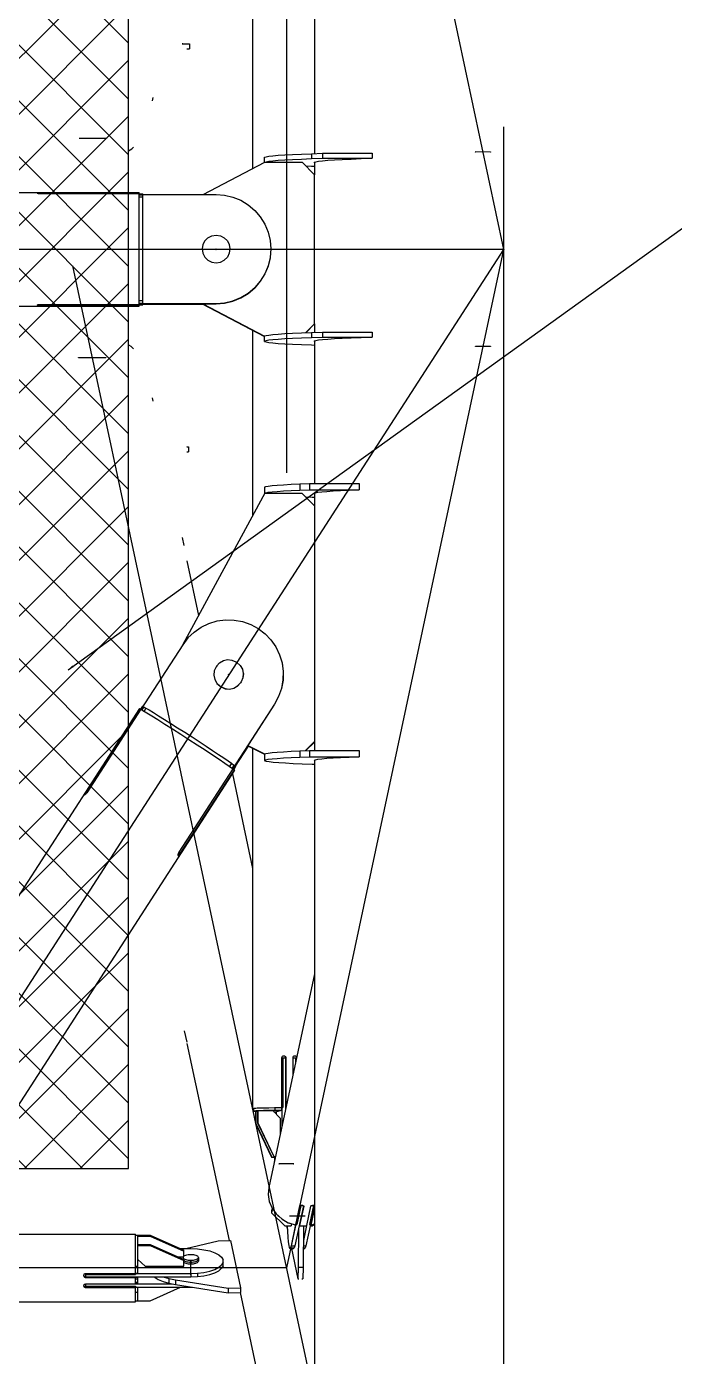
# Model space of a CAD drawing. Header units: millimetres. Extents: x 150209.93 to 150215.05, y 136675.65 to 136679.93.
# Drawn here: x 150213.576 to 150213.6282, y 136677.8697 to 136677.9768 of the extents above; entities that cross this region are included whole.
import ezdxf

# ---------------------------------------------------------------- set-up
doc = ezdxf.new("R2010")
doc.units = ezdxf.units.MM
doc.header["$LTSCALE"] = 0.25
doc.linetypes.add('CENTER', pattern=[50.8, 31.75, -6.35, 6.35, -6.35])
doc.linetypes.add('XKITLINE00', pattern=[0])
doc.styles.add('ROMANS', font='romans.shx')
doc.dimstyles.new('MD300', dxfattribs={"dimtxt": 2.5, "dimasz": 2.5, "dimexe": 1, "dimexo": 1, "dimgap": 0.5, "dimtad": 1, "dimdec": 1, "dimlfac": 50, "dimrnd": 0.5, "dimdsep": 46, "dimtxsty": 'ROMANS', "dimcen": 1, "dimclrd": 146, "dimclre": 146, "dimclrt": 30, "dimadec": 1, "dimazin": 2, "dimtfac": 1, "dimtdec": 1, "dimtmove": 0, "dimatfit": 1, "dimfxl": 1, "dimtolj": 1, "dimtzin": 0, "dimlwd": -1, "dimlwe": -1, "dimarcsym": 0})

# ---------------------------------------------------------------- blocks, each defined once
blk = doc.blocks.new('çatıı')
h = blk.add_hatch()
h.set_pattern_fill('ANSI37', color=1, scale=5, style=0)
h.set_pattern_definition([(135, (104200.305, -4107.69), (11.22532, 11.22532), []), (45, (104200.305, -4107.69), (11.22532, -11.22532), [])])
h.paths.add_polyline_path([(23278.98, 11270.27), (23228.98, 11270.27), (23228.98, 11870.27), (23278.98, 11870.27)])
at = {"color": 8, "linetype": 'CENTER'}
for p, q in [((23430, 12689.51), (23430, 11020.27)), ((22900, 12460.27), (23430, 11640.27)), ((23430, 12460.27), (23256.44, 11647.05)), ((23342.5, 12050.27), (23342.5, 11230.27)), ((23342.5, 12050.27), (23430, 11640.27)), ((23259.06, 11685.03), (23270.02, 11685)), ((23424.62, 11679.44), (23418.65, 11679.46)), ((23430, 11640.27), (22900, 10820.27)), ((23430, 11640.27), (22900, 11640.27)), ((23314.2, 11640.41), (23314.2, 11640.14)), ((23430, 11640.27), (23342.5, 11230.27)), ((23256.41, 11633.65), (23430, 10820.27)), ((23424.65, 11601.21), (23418.67, 11601.22)), ((23258.82, 11596.7), (23269.78, 11596.67)), ((23319.24, 11469.19), (23319.37, 11468.86)), ((23345.48, 11272.17), (23339.51, 11272.19)), ((23343.97, 11251.2), (23349.95, 11251.19)), ((23342.5, 11230.27), (22987.5, 11230.27)), ((23303.98, 11227.5), (23303.98, 11233.05))]:
    blk.add_line(p, q, dxfattribs=at)
at = {"color": 8, "linetype": 'XKITLINE00'}
for p, q in [((23328.9, 11746.69), (23328.9, 11672.77)), ((23353.8, 11734.98), (23353.8, 11678.81)), ((23300.48, 11723.16), (23300.76, 11723.16)), ((23300.48, 11723.01), (23303.5, 11723.02)), ((23300.76, 11723.16), (23300.76, 11723.01)), ((23300.76, 11723.16), (23303.5, 11723.02)), ((23303.5, 11723.02), (23303.5, 11721.02)), ((23302.48, 11721.02), (23303.5, 11721.02)), ((23288.77, 11701.41), (23288.48, 11700.08)), ((23278.98, 11679.86), (23280.24, 11680.69)), ((23280.24, 11680.69), (23280.98, 11681.41)), ((23308.96, 11662.4), (23333.8, 11675.32)), ((23333.76, 11677.36), (23334.31, 11677.55)), ((23333.76, 11675.3), (23333.76, 11677.36)), ((23333.76, 11675.36), (23334.31, 11675.55)), ((23333.8, 11675.32), (23348.8, 11675.32)), ((23334.31, 11677.55), (23335.4, 11677.74)), ((23334.31, 11675.55), (23335.4, 11675.74)), ((23335.4, 11677.74), (23337.03, 11677.93)), ((23335.4, 11675.74), (23337.03, 11675.93)), ((23337.03, 11677.93), (23339.18, 11678.11)), ((23337.03, 11675.93), (23339.18, 11676.12)), ((23339.18, 11678.11), (23341.83, 11678.29)), ((23339.18, 11676.12), (23341.83, 11676.29)), ((23341.83, 11678.29), (23344.98, 11678.46)), ((23341.83, 11676.29), (23344.98, 11676.46)), ((23344.98, 11678.46), (23348.59, 11678.62)), ((23344.98, 11676.46), (23348.59, 11676.63)), ((23348.59, 11678.62), (23352.65, 11678.78)), ((23348.59, 11676.63), (23352.65, 11676.78)), ((23348.8, 11675.32), (23353.8, 11670.32)), ((23352.65, 11678.78), (23357.11, 11678.92)), ((23352.65, 11678.78), (23352.65, 11676.78)), ((23352.65, 11676.78), (23357.11, 11676.92)), ((23353.76, 11675.36), (23354.31, 11675.55)), ((23353.76, 11675.36), (23353.76, 11675.16)), ((23353.76, 11675.16), (23353.8, 11675.15)), ((23353.8, 11675.37), (23353.8, 11670.32)), ((23354.31, 11675.55), (23355.4, 11675.74)), ((23355.4, 11675.74), (23357.03, 11675.93)), ((23357.03, 11675.93), (23359.18, 11676.12)), ((23357.11, 11678.92), (23377.11, 11678.92)), ((23357.11, 11678.92), (23357.11, 11676.92)), ((23357.11, 11676.92), (23377.11, 11676.92)), ((23359.18, 11676.12), (23361.83, 11676.29)), ((23361.83, 11676.29), (23364.98, 11676.46)), ((23364.98, 11676.46), (23368.59, 11676.63)), ((23368.59, 11676.63), (23372.65, 11676.78)), ((23372.65, 11676.78), (23377.11, 11676.92)), ((23377.11, 11678.92), (23377.11, 11676.92)), ((23350.29, 11673.83), (23352.65, 11673.74)), ((23352.65, 11673.74), (23353.8, 11673.7)), ((23353.8, 11610.29), (23353.8, 11670.32)), ((23046.8, 11663.11), (23283.2, 11663.11)), ((23242.11, 11662.92), (23242.19, 11662.94)), ((23242.11, 11662.92), (23242.11, 11662.91)), ((23242.19, 11662.94), (23242.36, 11662.96)), ((23242.19, 11662.89), (23242.36, 11662.83)), ((23242.36, 11662.96), (23242.6, 11662.97)), ((23242.36, 11662.83), (23242.6, 11662.78)), ((23242.6, 11662.97), (23242.89, 11662.97)), ((23242.6, 11662.78), (23242.89, 11662.75)), ((23242.89, 11662.97), (23243.2, 11662.98)), ((23242.89, 11662.97), (23242.89, 11662.75)), ((23242.89, 11662.75), (23243.2, 11662.74)), ((23243.2, 11662.98), (23243.2, 11662.74)), ((23243.2, 11662.98), (23283.2, 11662.98)), ((23243.2, 11662.74), (23283.2, 11662.74)), ((23283.2, 11661.97), (23283.2, 11663.11)), ((23283.2, 11662.62), (23284.7, 11662.62)), ((23283.2, 11662.56), (23284.7, 11662.56)), ((23283.2, 11662.4), (23314.2, 11662.4)), ((23283.2, 11662.27), (23284.7, 11662.27)), ((23283.2, 11617.44), (23283.2, 11661.97)), ((23283.2, 11661.36), (23284.7, 11661.36)), ((23284.7, 11662.4), (23284.7, 11662.62)), ((23284.7, 11621.32), (23284.7, 11662.27)), ((23314.2, 11662.4), (23317.64, 11662.13)), ((23317.64, 11662.13), (23320.99, 11661.32)), ((23320.99, 11661.32), (23324.18, 11660)), ((23324.18, 11660), (23327.13, 11658.2)), ((23327.13, 11658.2), (23329.75, 11655.96)), ((23329.75, 11655.96), (23331.99, 11653.34)), ((23331.99, 11653.34), (23333.8, 11650.39)), ((23333.8, 11650.39), (23335.12, 11647.21)), ((23308.87, 11642.16), (23308.6, 11640.43)), ((23309.66, 11643.72), (23308.87, 11642.16)), ((23309.66, 11643.72), (23310.9, 11644.96)), ((23310.9, 11644.96), (23312.46, 11645.76)), ((23312.46, 11645.76), (23314.2, 11646.03)), ((23314.2, 11646.03), (23315.93, 11645.76)), ((23315.93, 11645.76), (23317.49, 11644.96)), ((23317.49, 11644.96), (23318.73, 11643.72)), ((23318.73, 11643.72), (23319.52, 11642.16)), ((23319.52, 11642.16), (23319.8, 11640.43)), ((23335.12, 11647.21), (23335.92, 11643.85)), ((23335.92, 11643.85), (23336.2, 11640.41)), ((23308.6, 11640.43), (23308.87, 11638.71)), ((23308.87, 11638.71), (23309.66, 11637.14)), ((23308.87, 11638.68), (23309.66, 11637.12)), ((23309.66, 11637.14), (23310.9, 11635.91)), ((23309.66, 11637.12), (23310.9, 11635.88)), ((23317.49, 11635.91), (23318.73, 11637.14)), ((23317.49, 11635.88), (23318.73, 11637.12)), ((23319.52, 11638.71), (23318.73, 11637.14)), ((23319.52, 11638.68), (23318.73, 11637.12)), ((23319.8, 11640.43), (23319.52, 11638.71)), ((23335.92, 11636.97), (23335.12, 11633.62)), ((23335.92, 11636.91), (23335.12, 11633.56)), ((23336.2, 11640.41), (23335.92, 11636.97)), ((23310.9, 11635.91), (23312.46, 11635.11)), ((23310.9, 11635.88), (23312.46, 11635.09)), ((23312.46, 11635.11), (23314.2, 11634.84)), ((23312.46, 11635.09), (23314.2, 11634.81)), ((23314.2, 11634.84), (23315.93, 11635.11)), ((23314.2, 11634.81), (23315.93, 11635.09)), ((23314.2, 11634.84), (23314.2, 11634.81)), ((23315.93, 11635.11), (23317.49, 11635.91)), ((23315.93, 11635.09), (23317.49, 11635.88)), ((23335.12, 11633.62), (23333.8, 11630.43)), ((23335.12, 11633.56), (23333.8, 11630.37)), ((23331.99, 11627.49), (23329.75, 11624.86)), ((23331.99, 11627.42), (23329.75, 11624.8)), ((23333.8, 11630.43), (23331.99, 11627.49)), ((23333.8, 11630.37), (23331.99, 11627.42)), ((23284.7, 11618.55), (23284.7, 11621.32)), ((23320.99, 11619.5), (23324.18, 11620.82)), ((23320.99, 11619.44), (23324.18, 11620.76)), ((23324.18, 11620.82), (23327.13, 11622.62)), ((23324.18, 11620.76), (23327.13, 11622.56)), ((23327.13, 11622.62), (23329.75, 11624.86)), ((23327.13, 11622.56), (23329.75, 11624.8)), ((23046.8, 11617.44), (23283.2, 11617.44)), ((23242.11, 11617.87), (23242.19, 11617.9)), ((23242.11, 11617.87), (23242.11, 11617.83)), ((23242.11, 11617.83), (23242.19, 11617.79)), ((23242.19, 11617.9), (23242.36, 11617.98)), ((23242.19, 11617.79), (23242.36, 11617.76)), ((23242.36, 11617.98), (23242.6, 11618.04)), ((23242.36, 11617.76), (23242.6, 11617.74)), ((23242.6, 11618.04), (23242.89, 11618.08)), ((23242.6, 11617.74), (23242.89, 11617.72)), ((23242.89, 11618.08), (23243.2, 11618.09)), ((23242.89, 11618.08), (23242.89, 11617.72)), ((23242.89, 11617.72), (23243.2, 11617.72)), ((23243.2, 11618.09), (23243.2, 11617.72)), ((23243.2, 11618.09), (23283.2, 11618.09)), ((23243.2, 11617.72), (23283.2, 11617.72)), ((23283.2, 11619.67), (23284.7, 11619.67)), ((23283.2, 11618.55), (23284.7, 11618.55)), ((23283.2, 11618.42), (23314.2, 11618.42)), ((23283.2, 11618.36), (23314.2, 11618.36)), ((23283.2, 11618.14), (23284.7, 11618.14)), ((23283.2, 11618), (23284.7, 11618)), ((23284.7, 11617.94), (23284.7, 11618.36)), ((23284.7, 11618.21), (23308.84, 11618.21)), ((23284.7, 11618.15), (23308.96, 11618.15)), ((23308.55, 11618.36), (23333.76, 11605.25)), ((23308.81, 11618.35), (23333.76, 11605.37)), ((23314.2, 11618.42), (23317.64, 11618.69)), ((23314.2, 11618.36), (23317.64, 11618.63)), ((23314.2, 11618.42), (23314.2, 11618.36)), ((23317.64, 11618.69), (23320.99, 11619.5)), ((23317.64, 11618.63), (23320.99, 11619.44)), ((23317.64, 11618.69), (23317.64, 11618.63)), ((23350.16, 11606.72), (23353.8, 11610.35)), ((23350.29, 11606.72), (23353.8, 11610.23)), ((23353.8, 11610.29), (23353.8, 11606.85)), ((23328.9, 11607.78), (23328.9, 11533.06)), ((23333.76, 11605.39), (23334.31, 11605.58)), ((23333.76, 11603.19), (23333.76, 11605.39)), ((23334.31, 11605.58), (23335.4, 11605.77)), ((23335.4, 11605.77), (23337.03, 11605.96)), ((23337.03, 11605.96), (23339.18, 11606.15)), ((23339.18, 11606.15), (23341.83, 11606.33)), ((23341.83, 11606.33), (23344.98, 11606.5)), ((23344.98, 11606.5), (23348.59, 11606.66)), ((23344.98, 11604.5), (23348.59, 11604.66)), ((23348.59, 11606.66), (23352.65, 11606.81)), ((23348.59, 11604.66), (23352.65, 11604.81)), ((23352.65, 11606.81), (23357.11, 11606.95)), ((23352.65, 11606.81), (23352.65, 11604.81)), ((23352.65, 11604.81), (23357.11, 11604.95)), ((23357.11, 11606.95), (23377.11, 11606.95)), ((23357.11, 11606.95), (23357.11, 11604.95)), ((23357.11, 11604.95), (23377.11, 11604.95)), ((23364.98, 11604.5), (23368.59, 11604.66)), ((23368.59, 11604.66), (23372.65, 11604.81)), ((23372.65, 11604.81), (23377.11, 11604.95)), ((23377.11, 11606.95), (23377.11, 11604.95)), ((23278.98, 11601.87), (23279.91, 11601.25)), ((23279.91, 11601.25), (23280.98, 11600.22)), ((23333.76, 11603.39), (23334.31, 11603.58)), ((23333.76, 11603.19), (23334.31, 11603)), ((23334.31, 11603.58), (23335.4, 11603.78)), ((23334.31, 11603), (23335.4, 11602.81)), ((23335.4, 11603.78), (23337.03, 11603.96)), ((23335.4, 11602.81), (23337.03, 11602.62)), ((23337.03, 11603.96), (23339.18, 11604.15)), ((23337.03, 11602.62), (23339.18, 11602.43)), ((23339.18, 11604.15), (23341.83, 11604.33)), ((23339.18, 11602.43), (23341.83, 11602.26)), ((23341.83, 11604.33), (23344.98, 11604.5)), ((23341.83, 11602.26), (23344.98, 11602.09)), ((23344.98, 11602.09), (23348.59, 11601.92)), ((23348.59, 11601.92), (23352.65, 11601.77)), ((23352.65, 11601.77), (23353.8, 11601.74)), ((23353.76, 11603.39), (23354.31, 11603.58)), ((23353.76, 11603.39), (23353.76, 11603.19)), ((23353.76, 11603.19), (23353.8, 11603.18)), ((23353.8, 11603.4), (23353.8, 11546.01)), ((23354.31, 11603.58), (23355.4, 11603.78)), ((23355.4, 11603.78), (23357.03, 11603.96)), ((23357.03, 11603.96), (23359.18, 11604.15)), ((23359.18, 11604.15), (23361.83, 11604.33)), ((23361.83, 11604.33), (23364.98, 11604.5)), ((23288.48, 11580.48), (23288.77, 11579.15)), ((23302.48, 11560.85), (23303.04, 11560.82)), ((23302.48, 11560.82), (23303.04, 11560.82)), ((23302.48, 11558.82), (23303.04, 11558.82)), ((23303.04, 11560.82), (23303.04, 11558.82)), ((23341.33, 11545.52), (23344.37, 11545.69)), ((23344.37, 11545.69), (23347.87, 11545.86)), ((23347.87, 11545.86), (23351.8, 11546.01)), ((23347.87, 11545.86), (23347.87, 11543.36)), ((23351.8, 11546.01), (23371.8, 11546.01)), ((23351.8, 11546.01), (23351.8, 11543.51)), ((23371.8, 11546.01), (23371.8, 11543.52)), ((23333.78, 11542.07), (23300.82, 11481.19)), ((23333.74, 11544.59), (23334.2, 11544.78)), ((23333.74, 11544.59), (23333.74, 11542.09)), ((23333.74, 11542.09), (23334.2, 11542.28)), ((23333.74, 11542.09), (23333.76, 11542.03)), ((23333.78, 11542.07), (23348.78, 11542.07)), ((23334.2, 11544.78), (23335.2, 11544.97)), ((23334.2, 11542.28), (23335.2, 11542.47)), ((23335.2, 11544.97), (23336.73, 11545.16)), ((23335.2, 11542.47), (23336.73, 11542.66)), ((23336.73, 11545.16), (23338.78, 11545.34)), ((23336.73, 11542.66), (23338.78, 11542.85)), ((23338.78, 11545.34), (23341.33, 11545.52)), ((23338.78, 11542.85), (23341.33, 11543.02)), ((23341.33, 11543.02), (23344.37, 11543.19)), ((23344.37, 11543.19), (23347.87, 11543.36)), ((23347.87, 11543.36), (23351.8, 11543.51)), ((23348.78, 11542.07), (23353.78, 11537.08)), ((23350.26, 11540.59), (23352.94, 11540.49)), ((23351.8, 11543.51), (23371.8, 11543.52)), ((23352.94, 11540.49), (23353.8, 11540.49)), ((23353.74, 11542.1), (23354.2, 11542.29)), ((23353.74, 11542.1), (23353.8, 11541.94)), ((23353.8, 11542.12), (23353.8, 11438.56)), ((23354.2, 11542.29), (23355.2, 11542.48)), ((23355.2, 11542.48), (23356.73, 11542.67)), ((23356.73, 11542.67), (23358.78, 11542.85)), ((23358.78, 11542.85), (23361.33, 11543.03)), ((23361.33, 11543.03), (23364.36, 11543.2)), ((23364.36, 11543.2), (23367.86, 11543.36)), ((23367.86, 11543.36), (23371.8, 11543.52)), ((23353.78, 11537.08), (23353.78, 11442.12)), ((23353.78, 11537.08), (23353.8, 11537.03)), ((23300.48, 11524.26), (23301.17, 11521.06)), ((23302.48, 11514.88), (23307.17, 11492.93)), ((23305.36, 11486.24), (23308.2, 11488.2)), ((23308.2, 11488.2), (23311.32, 11489.7)), ((23311.32, 11489.7), (23314.62, 11490.69)), ((23314.62, 11490.69), (23318.04, 11491.14)), ((23318.04, 11491.14), (23321.5, 11491.06)), ((23321.5, 11491.06), (23324.89, 11490.44)), ((23324.89, 11490.44), (23328.15, 11489.3)), ((23328.15, 11489.3), (23331.18, 11487.66)), ((23331.18, 11487.66), (23333.93, 11485.57)), ((23302.86, 11483.86), (23300.77, 11481.12)), ((23302.86, 11483.86), (23305.36, 11486.24)), ((23333.93, 11485.57), (23336.31, 11483.07)), ((23336.31, 11483.07), (23338.27, 11480.23)), ((23300.77, 11481.12), (23283.95, 11455.09)), ((23338.27, 11480.23), (23339.76, 11477.12)), ((23339.76, 11477.12), (23340.75, 11473.82)), ((23314.19, 11472.17), (23313.48, 11470.57)), ((23314.46, 11472.59), (23314.19, 11472.17)), ((23315.63, 11473.9), (23314.46, 11472.59)), ((23315.63, 11473.9), (23317.14, 11474.78)), ((23317.14, 11474.78), (23318.86, 11475.15)), ((23318.86, 11475.15), (23320.6, 11474.97)), ((23320.6, 11474.97), (23322.2, 11474.26)), ((23322.2, 11474.26), (23322.62, 11473.99)), ((23322.62, 11473.99), (23323.93, 11472.82)), ((23323.93, 11472.82), (23324.8, 11471.31)), ((23324.8, 11471.31), (23325.17, 11469.59)), ((23340.75, 11473.82), (23341.21, 11470.4)), ((23340.78, 11473.74), (23341.24, 11470.32)), ((23313.48, 11470.57), (23313.3, 11468.83)), ((23313.3, 11468.83), (23313.67, 11467.12)), ((23313.67, 11467.12), (23314.55, 11465.6)), ((23314.55, 11465.6), (23315.85, 11464.44)), ((23314.56, 11465.58), (23315.86, 11464.41)), ((23324.01, 11465.83), (23322.84, 11464.53)), ((23324.02, 11465.81), (23322.85, 11464.5)), ((23324.28, 11466.25), (23324.01, 11465.83)), ((23324.01, 11465.83), (23324.02, 11465.81)), ((23324.29, 11466.23), (23324.02, 11465.81)), ((23324.99, 11467.85), (23324.28, 11466.25)), ((23324.28, 11466.25), (23324.29, 11466.23)), ((23325, 11467.83), (23324.29, 11466.23)), ((23325.17, 11469.59), (23324.99, 11467.85)), ((23325.18, 11469.57), (23325, 11467.83)), ((23341.13, 11466.95), (23340.51, 11463.55)), ((23341.16, 11466.87), (23340.53, 11463.48)), ((23341.21, 11470.4), (23341.13, 11466.95)), ((23341.24, 11470.32), (23341.16, 11466.87)), ((23315.85, 11464.44), (23315.86, 11464.41)), ((23315.85, 11464.44), (23316.27, 11464.16)), ((23315.86, 11464.41), (23316.28, 11464.14)), ((23316.27, 11464.16), (23316.28, 11464.14)), ((23316.27, 11464.16), (23317.87, 11463.46)), ((23316.28, 11464.14), (23317.88, 11463.43)), ((23317.87, 11463.46), (23319.62, 11463.28)), ((23317.88, 11463.43), (23319.62, 11463.25)), ((23319.62, 11463.28), (23321.33, 11463.65)), ((23319.62, 11463.25), (23321.34, 11463.62)), ((23321.33, 11463.65), (23322.84, 11464.53)), ((23321.34, 11463.62), (23322.85, 11464.5)), ((23339.36, 11460.3), (23337.72, 11457.26)), ((23339.39, 11460.22), (23337.75, 11457.18)), ((23340.51, 11463.55), (23339.36, 11460.3)), ((23339.36, 11460.3), (23339.39, 11460.22)), ((23340.53, 11463.48), (23339.39, 11460.22)), ((23283.31, 11455.4), (23003.23, 11022.07)), ((23283.49, 11455.32), (23261.78, 11421.73)), ((23283.84, 11455.15), (23262.13, 11421.57)), ((23283.31, 11455.4), (23283.49, 11455.32)), ((23283.49, 11455.32), (23283.81, 11455.11)), ((23284.53, 11456.37), (23283.74, 11455.16)), ((23284.55, 11456.39), (23283.75, 11455.15)), ((23283.84, 11455.15), (23284.74, 11454.65)), ((23284.65, 11456.35), (23283.87, 11455.14)), ((23285.06, 11456.15), (23284.26, 11454.92)), ((23284.53, 11456.37), (23284.55, 11456.39)), ((23284.55, 11456.39), (23284.65, 11456.35)), ((23284.65, 11456.35), (23284.73, 11456.3)), ((23285.06, 11456.15), (23285.97, 11455.64)), ((23285.97, 11455.64), (23285.17, 11454.4)), ((23285.97, 11455.64), (23287.29, 11454.86)), ((23287.29, 11454.86), (23289, 11453.82)), ((23337.72, 11457.26), (23320.9, 11431.24)), ((23337.75, 11457.18), (23320.95, 11431.2)), ((23337.72, 11457.26), (23337.75, 11457.18)), ((23284.74, 11454.65), (23286.28, 11453.74)), ((23286.28, 11453.74), (23288.31, 11452.5)), ((23288.31, 11452.5), (23290.78, 11450.97)), ((23289, 11453.82), (23291.05, 11452.55)), ((23290.78, 11450.97), (23293.59, 11449.2)), ((23291.05, 11452.55), (23293.39, 11451.09)), ((23293.39, 11451.09), (23295.97, 11449.46)), ((23295.97, 11449.46), (23298.72, 11447.7)), ((23293.59, 11449.2), (23296.68, 11447.24)), ((23296.68, 11447.24), (23299.95, 11445.15)), ((23298.72, 11447.7), (23301.59, 11445.86)), ((23299.95, 11445.15), (23303.29, 11442.99)), ((23301.59, 11445.86), (23304.5, 11443.99)), ((23304.5, 11443.99), (23307.37, 11442.12)), ((23303.29, 11442.99), (23306.61, 11440.84)), ((23306.61, 11440.84), (23309.8, 11438.75)), ((23307.37, 11442.12), (23310.15, 11440.3)), ((23309.8, 11438.75), (23312.77, 11436.79)), ((23310.15, 11440.3), (23312.77, 11438.57)), ((23327.08, 11440.38), (23321.87, 11432.33)), ((23327.13, 11440.35), (23321.92, 11432.28)), ((23326.94, 11440.45), (23333.74, 11437.02)), ((23327.01, 11440.54), (23333.74, 11437.14)), ((23328.9, 11439.46), (23328.9, 11294.5)), ((23350.15, 11438.49), (23353.78, 11442.12)), ((23350.36, 11438.5), (23353.8, 11441.93)), ((23353.78, 11442.12), (23353.8, 11442.07)), ((23312.77, 11438.57), (23315.16, 11436.98)), ((23312.77, 11436.79), (23315.43, 11435.02)), ((23315.16, 11436.98), (23317.26, 11435.57)), ((23315.43, 11435.02), (23317.69, 11433.49)), ((23317.26, 11435.57), (23319.03, 11434.37)), ((23317.69, 11433.49), (23319.49, 11432.24)), ((23319.03, 11434.37), (23320.42, 11433.4)), ((23320.42, 11433.4), (23319.62, 11432.15)), ((23320.42, 11433.4), (23321.4, 11432.69)), ((23333.74, 11437.14), (23334.2, 11437.33)), ((23333.74, 11437.14), (23333.74, 11434.64)), ((23333.74, 11434.64), (23334.2, 11434.83)), ((23333.74, 11434.64), (23333.81, 11434.45)), ((23333.81, 11434.45), (23334.42, 11434.25)), ((23334.2, 11437.33), (23335.2, 11437.52)), ((23334.2, 11434.83), (23335.2, 11435.02)), ((23334.42, 11434.25), (23335.57, 11434.06)), ((23335.2, 11437.52), (23336.73, 11437.71)), ((23335.2, 11435.02), (23336.73, 11435.21)), ((23335.57, 11434.06), (23337.24, 11433.88)), ((23336.73, 11437.71), (23338.78, 11437.89)), ((23336.73, 11435.21), (23338.78, 11435.39)), ((23337.24, 11433.88), (23339.42, 11433.69)), ((23338.78, 11437.89), (23341.33, 11438.07)), ((23338.78, 11435.39), (23341.33, 11435.57)), ((23339.42, 11433.69), (23342.11, 11433.52)), ((23341.33, 11438.07), (23344.37, 11438.24)), ((23341.33, 11435.57), (23344.37, 11435.74)), ((23342.11, 11433.52), (23345.27, 11433.35)), ((23344.37, 11438.24), (23347.87, 11438.4)), ((23344.37, 11435.74), (23347.87, 11435.91)), ((23345.27, 11433.35), (23348.89, 11433.19)), ((23347.87, 11438.4), (23351.8, 11438.56)), ((23347.87, 11438.4), (23347.87, 11435.91)), ((23347.87, 11435.91), (23351.8, 11436.06)), ((23351.8, 11438.56), (23371.8, 11438.56)), ((23351.8, 11438.56), (23351.8, 11436.06)), ((23351.8, 11436.06), (23371.8, 11436.06)), ((23353.74, 11434.65), (23354.2, 11434.84)), ((23353.74, 11434.65), (23353.8, 11434.49)), ((23353.8, 11434.67), (23353.8, 11020.27)), ((23354.2, 11434.84), (23355.2, 11435.03)), ((23355.2, 11435.03), (23356.73, 11435.22)), ((23356.73, 11435.22), (23358.78, 11435.4)), ((23358.78, 11435.4), (23361.33, 11435.58)), ((23361.33, 11435.58), (23364.37, 11435.75)), ((23364.37, 11435.75), (23367.86, 11435.91)), ((23367.86, 11435.91), (23371.8, 11436.06)), ((23371.8, 11438.56), (23371.8, 11436.06)), ((23321.66, 11430.58), (23041.58, 10997.26)), ((23320.97, 11431.19), (23299.26, 11397.6)), ((23321.47, 11430.8), (23299.76, 11397.21)), ((23319.49, 11432.24), (23320.78, 11431.33)), ((23321.4, 11432.69), (23320.61, 11431.45)), ((23320.77, 11429.21), (23328.9, 11391.11)), ((23320.78, 11431.33), (23320.97, 11431.19)), ((23320.94, 11431.14), (23321.47, 11430.8)), ((23320.94, 11431.14), (23321.06, 11431.06)), ((23321.88, 11432.32), (23321.06, 11431.06)), ((23322.01, 11432.2), (23321.21, 11430.97)), ((23322.07, 11432.13), (23321.28, 11430.92)), ((23321.47, 11430.8), (23321.51, 11430.77)), ((23321.51, 11430.77), (23321.66, 11430.58)), ((23321.74, 11432.41), (23321.88, 11432.32)), ((23321.88, 11432.32), (23322.01, 11432.2)), ((23322.01, 11432.2), (23322.07, 11432.13)), ((23348.89, 11433.19), (23352.94, 11433.04)), ((23352.94, 11433.04), (23353.8, 11433.04)), ((23261.22, 11420.72), (23261.18, 11420.59)), ((23261.18, 11420.59), (23261.19, 11420.54)), ((23261.19, 11420.54), (23261.26, 11420.56)), ((23261.3, 11420.91), (23261.22, 11420.72)), ((23261.26, 11420.56), (23261.36, 11420.66)), ((23261.43, 11421.16), (23261.3, 11420.91)), ((23261.51, 11420.82), (23261.36, 11420.66)), ((23261.59, 11421.44), (23261.43, 11421.16)), ((23261.51, 11420.82), (23261.72, 11421.03)), ((23261.78, 11421.73), (23261.59, 11421.44)), ((23261.59, 11421.44), (23261.9, 11421.24)), ((23261.93, 11421.28), (23261.72, 11421.03)), ((23261.78, 11421.73), (23262.1, 11421.52)), ((23262.13, 11421.57), (23261.93, 11421.28)), ((23298.75, 11396.52), (23298.74, 11396.36)), ((23298.74, 11396.36), (23298.78, 11396.27)), ((23298.81, 11396.74), (23298.75, 11396.52)), ((23298.78, 11396.27), (23298.87, 11396.26)), ((23298.92, 11397.01), (23298.81, 11396.74)), ((23298.87, 11396.26), (23299, 11396.33)), ((23299.08, 11397.3), (23298.92, 11397.01)), ((23299, 11396.33), (23299.17, 11396.47)), ((23299.05, 11397.25), (23299.56, 11396.92)), ((23299.26, 11397.6), (23299.08, 11397.3)), ((23299.36, 11396.67), (23299.17, 11396.47)), ((23299.23, 11397.55), (23299.76, 11397.21)), ((23299.56, 11396.92), (23299.36, 11396.67)), ((23299.76, 11397.21), (23299.56, 11396.92)), ((23353.8, 11348.62), (23335.45, 11262.65)), ((23301.4, 11325.71), (23302.37, 11321.17)), ((23302.48, 11320.63), (23319.42, 11241.28)), ((23340.75, 11315.32), (23340.94, 11315.51)), ((23340.94, 11315.51), (23341.18, 11315.63)), ((23341.15, 11315.62), (23341.39, 11315.66)), ((23341.18, 11315.63), (23341.44, 11315.67)), ((23341.39, 11315.66), (23341.65, 11315.62)), ((23341.44, 11315.67), (23341.7, 11315.63)), ((23341.65, 11315.62), (23341.89, 11315.5)), ((23341.7, 11315.63), (23341.94, 11315.51)), ((23341.94, 11315.51), (23342.13, 11315.32)), ((23345.43, 11315.5), (23345.66, 11315.62)), ((23345.64, 11315.61), (23345.87, 11315.65)), ((23345.66, 11315.62), (23345.92, 11315.66)), ((23345.87, 11315.65), (23346.13, 11315.6)), ((23345.92, 11315.66), (23346.18, 11315.62)), ((23346.13, 11315.6), (23346.36, 11315.48)), ((23346.18, 11315.62), (23346.41, 11315.5)), ((23340.65, 11315.09), (23340.58, 11314.82)), ((23340.58, 11314.82), (23340.58, 11294.83)), ((23340.58, 11314.79), (23340.64, 11314.81)), ((23340.64, 11314.81), (23341.12, 11314.82)), ((23340.64, 11314.81), (23340.64, 11294.82)), ((23340.75, 11315.32), (23340.65, 11315.09)), ((23341.12, 11314.82), (23341.12, 11294.82)), ((23341.12, 11314.82), (23342.16, 11314.81)), ((23341.89, 11315.5), (23342.08, 11315.31)), ((23342.08, 11315.31), (23342.2, 11315.07)), ((23342.13, 11315.32), (23342.25, 11315.09)), ((23342.16, 11314.81), (23342.16, 11294.11)), ((23342.2, 11315.07), (23342.25, 11315.09)), ((23342.2, 11315.07), (23342.24, 11314.81)), ((23342.24, 11314.81), (23342.29, 11314.82)), ((23342.24, 11314.81), (23342.24, 11294.81)), ((23342.25, 11315.09), (23342.29, 11314.82)), ((23342.29, 11314.82), (23342.29, 11294.83)), ((23345.12, 11315.08), (23345.08, 11314.82)), ((23345.08, 11314.82), (23345.08, 11307.8)), ((23345.08, 11314.79), (23345.15, 11314.81)), ((23345.24, 11315.32), (23345.12, 11315.08)), ((23345.15, 11314.81), (23345.15, 11308.11)), ((23345.15, 11314.81), (23346.19, 11314.8)), ((23345.43, 11315.5), (23345.24, 11315.32)), ((23346.19, 11314.8), (23346.58, 11314.8)), ((23346.19, 11314.8), (23346.19, 11313)), ((23346.36, 11315.48), (23346.51, 11315.33)), ((23346.41, 11315.5), (23346.6, 11315.31)), ((23346.51, 11315.33), (23346.55, 11315.29)), ((23346.55, 11315.29), (23346.64, 11315.1)), ((23346.6, 11315.31), (23346.66, 11315.17)), ((23328.9, 11294.5), (23329.51, 11294.58)), ((23328.9, 11294.5), (23328.97, 11294.42)), ((23328.97, 11294.42), (23329.25, 11294.39)), ((23329.25, 11294.47), (23329.49, 11294.54)), ((23329.25, 11294.47), (23329.25, 11293.47)), ((23329.49, 11294.54), (23330.27, 11294.61)), ((23329.51, 11294.58), (23330.77, 11294.66)), ((23330.27, 11294.61), (23331.57, 11294.67)), ((23330.77, 11294.66), (23332.62, 11294.72)), ((23331.57, 11294.67), (23333.33, 11294.72)), ((23332.62, 11294.72), (23334.96, 11294.77)), ((23333.33, 11294.72), (23335.48, 11294.77)), ((23334.96, 11294.77), (23337.68, 11294.81)), ((23335.29, 11294.76), (23335.48, 11294.76)), ((23335.48, 11294.77), (23337.92, 11294.8)), ((23337.68, 11294.81), (23340.58, 11294.83)), ((23337.9, 11294.79), (23337.92, 11294.8)), ((23337.92, 11294.8), (23340.55, 11294.82)), ((23337.92, 11294.8), (23337.92, 11293.8)), ((23340.55, 11294.82), (23340.55, 11293.82)), ((23340.64, 11294.82), (23340.67, 11294.82)), ((23340.67, 11294.82), (23341.12, 11294.82)), ((23340.67, 11294.82), (23340.67, 11287.11)), ((23342.16, 11294.79), (23342.27, 11294.82)), ((23342.24, 11294.81), (23342.29, 11294.83)), ((23342.24, 11294.81), (23342.27, 11294.81)), ((23342.27, 11294.82), (23342.27, 11294.6)), ((23342.29, 11294.83), (23342.32, 11294.83)), ((23329.25, 11293.47), (23329.49, 11293.54)), ((23329.25, 11293.47), (23329.56, 11293.4)), ((23329.49, 11293.54), (23330.27, 11293.61)), ((23329.56, 11293.4), (23330.06, 11293.36)), ((23330.06, 11293.35), (23330.14, 11293.38)), ((23330.06, 11293.35), (23330.06, 11288.36)), ((23330.14, 11293.38), (23330.14, 11288.38)), ((23330.14, 11293.38), (23330.94, 11293.38)), ((23330.27, 11293.61), (23331.02, 11293.64)), ((23330.94, 11293.62), (23331.03, 11293.64)), ((23330.94, 11293.62), (23330.94, 11288.62)), ((23331.03, 11293.64), (23331.03, 11288.65)), ((23331.03, 11293.64), (23337.01, 11293.63)), ((23331.05, 11293.64), (23331.57, 11293.67)), ((23331.57, 11293.67), (23333.33, 11293.73)), ((23333.33, 11293.73), (23335.48, 11293.77)), ((23335.48, 11293.77), (23337.92, 11293.8)), ((23337.01, 11293.63), (23339.99, 11290.62)), ((23337.49, 11293.15), (23338.27, 11293.14)), ((23337.92, 11293.8), (23340.55, 11293.82)), ((23338.27, 11293.14), (23340.55, 11293.82)), ((23338.35, 11293.16), (23338.35, 11292.28)), ((23339.99, 11290.62), (23339.99, 11283.95)), ((23330.06, 11288.36), (23330.14, 11288.38)), ((23330.06, 11288.36), (23336.53, 11274.85)), ((23330.14, 11288.38), (23336.62, 11274.87)), ((23330.94, 11288.62), (23331.03, 11288.65)), ((23330.94, 11288.62), (23337.42, 11275.11)), ((23331.03, 11288.65), (23337.5, 11275.14)), ((23336.53, 11274.85), (23336.62, 11274.87)), ((23336.53, 11274.85), (23337.78, 11274.84)), ((23336.62, 11274.87), (23337.78, 11274.87)), ((23337.42, 11275.11), (23337.5, 11275.14)), ((23337.42, 11275.11), (23338.11, 11275.11)), ((23337.5, 11275.14), (23338.11, 11275.13)), ((23337.66, 11273.17), (23337.65, 11272.98)), ((23337.68, 11273.67), (23337.66, 11273.17)), ((23337.7, 11274.12), (23337.68, 11273.67)), ((23337.74, 11274.51), (23337.7, 11274.12)), ((23337.78, 11274.83), (23337.74, 11274.51)), ((23337.82, 11275.07), (23337.78, 11274.83)), ((23337.83, 11275.11), (23337.82, 11275.07)), ((23338.01, 11275.11), (23338.05, 11274.91)), ((23335.45, 11262.65), (23335.2, 11259.85)), ((23335.2, 11259.85), (23335.64, 11257.05)), ((23335.64, 11257.05), (23336.74, 11254.38)), ((23336.72, 11254.43), (23336.5, 11253.37)), ((23336.5, 11253.37), (23336.53, 11252.45)), ((23336.89, 11254.17), (23336.53, 11252.45)), ((23336.53, 11252.45), (23341.89, 11247.22)), ((23336.74, 11254.38), (23338.44, 11251.99)), ((23338.44, 11251.99), (23340.66, 11249.99)), ((23338.99, 11251.5), (23339.06, 11251.41)), ((23339.06, 11251.41), (23339.49, 11251.05)), ((23349.35, 11255.33), (23345.89, 11239.12)), ((23347.79, 11255.3), (23346.14, 11247.57)), ((23348.33, 11255.47), (23346.68, 11247.74)), ((23347.79, 11255.3), (23347.87, 11255.38)), ((23349.39, 11255.29), (23347.82, 11247.93)), ((23349.49, 11255.11), (23347.84, 11247.37)), ((23347.87, 11255.38), (23347.99, 11255.46)), ((23347.99, 11255.46), (23348.2, 11255.52)), ((23348.2, 11255.52), (23348.44, 11255.54)), ((23348.24, 11255.52), (23348.33, 11255.47)), ((23348.33, 11255.47), (23349.01, 11255.47)), ((23348.44, 11255.54), (23348.71, 11255.52)), ((23348.71, 11255.52), (23348.97, 11255.48)), ((23348.97, 11255.48), (23349.19, 11255.41)), ((23349.19, 11255.41), (23349.37, 11255.32)), ((23349.37, 11255.32), (23349.47, 11255.21)), ((23349.47, 11255.21), (23349.49, 11255.11)), ((23352.28, 11255.1), (23350.63, 11247.37)), ((23353.41, 11255.46), (23351.76, 11247.73)), ((23353.8, 11255.45), (23352.2, 11247.97)), ((23352.34, 11255.21), (23352.28, 11255.1)), ((23353.8, 11255.18), (23352.29, 11248.14)), ((23353.8, 11254.5), (23352.31, 11247.55)), ((23352.34, 11255.21), (23352.48, 11255.31)), ((23352.48, 11255.31), (23352.68, 11255.4)), ((23352.68, 11255.4), (23352.93, 11255.47)), ((23352.89, 11255.46), (23353.41, 11255.46)), ((23352.93, 11255.47), (23353.19, 11255.51)), ((23353.19, 11255.51), (23353.45, 11255.52)), ((23353.41, 11255.46), (23353.52, 11255.52)), ((23353.45, 11255.52), (23353.67, 11255.5)), ((23353.67, 11255.5), (23353.8, 11255.46)), ((23340.66, 11249.99), (23343.29, 11248.49)), ((23340.93, 11249.84), (23341.1, 11249.7)), ((23341.1, 11249.7), (23343.29, 11248.49)), ((23341.89, 11247.22), (23344.38, 11247.21)), ((23342.6, 11247.22), (23342.91, 11245.77)), ((23342.86, 11247.22), (23342.94, 11244.9)), ((23343.29, 11248.49), (23346.14, 11247.57)), ((23343.3, 11248.49), (23343.46, 11248.39)), ((23343.47, 11248.43), (23343.46, 11248.39)), ((23343.46, 11248.39), (23346.04, 11247.56)), ((23344.56, 11248.04), (23344.38, 11247.21)), ((23346.23, 11247.74), (23344.39, 11239.12)), ((23346.05, 11247.6), (23346.04, 11247.56)), ((23346.22, 11247.97), (23346.23, 11247.74)), ((23346.23, 11247.98), (23346.68, 11247.74)), ((23346.23, 11247.74), (23346.68, 11247.74)), ((23347.38, 11246.13), (23347.31, 11230.56)), ((23347.73, 11247.75), (23347.74, 11247.28)), ((23347.83, 11247.67), (23347.74, 11247.28)), ((23347.74, 11247.28), (23348.44, 11247.23)), ((23347.81, 11248.14), (23347.83, 11247.67)), ((23347.82, 11247.93), (23347.84, 11247.37)), ((23347.84, 11247.37), (23349.24, 11247.23)), ((23348.46, 11247.31), (23348.44, 11247.23)), ((23348.44, 11247.23), (23349.14, 11247.21)), ((23349.14, 11247.21), (23349.84, 11247.22)), ((23349.24, 11247.23), (23350.63, 11247.37)), ((23349.38, 11247.21), (23349.3, 11230.56)), ((23350.64, 11247.37), (23349.35, 11241.35)), ((23349.85, 11247.29), (23349.84, 11247.22)), ((23349.84, 11247.22), (23350.53, 11247.27)), ((23352.21, 11247.73), (23350.37, 11239.11)), ((23350.55, 11247.36), (23350.53, 11247.27)), ((23351.76, 11247.73), (23352.2, 11247.97)), ((23351.76, 11247.73), (23352.21, 11247.73)), ((23352.09, 11247.19), (23352.85, 11247.19)), ((23352.2, 11247.97), (23352.21, 11247.73)), ((23352.21, 11247.73), (23352.22, 11247.54)), ((23352.3, 11247.93), (23352.22, 11247.54)), ((23352.22, 11247.54), (23352.31, 11247.57)), ((23352.29, 11248.37), (23352.3, 11247.93)), ((23352.29, 11248.14), (23352.31, 11247.55)), ((23352.31, 11247.55), (23353.8, 11248.04)), ((23352.85, 11247.19), (23353.8, 11247.84)), ((23228.98, 11243.9), (23281.68, 11243.9)), ((23281.68, 11228.07), (23281.68, 11243.9)), ((23281.68, 11243.48), (23282.68, 11243.48)), ((23282.68, 11239.29), (23282.68, 11243.48)), ((23282.68, 11243.47), (23287.68, 11243.47)), ((23282.68, 11243.08), (23287.68, 11243.08)), ((23287.68, 11243.47), (23301.18, 11237.46)), ((23287.68, 11243.47), (23287.68, 11243.08)), ((23287.68, 11243.08), (23301.18, 11237.08)), ((23301.97, 11238.05), (23315.01, 11241.14)), ((23315.01, 11241.14), (23319.99, 11241.29)), ((23319.99, 11241.29), (23324.05, 11222.28)), ((23342.94, 11244.9), (23343.07, 11242.65)), ((23343.07, 11242.65), (23343.25, 11240.78)), ((23343.25, 11240.78), (23343.45, 11239.35)), ((23282.68, 11239.65), (23287.68, 11239.65)), ((23282.68, 11239.29), (23282.68, 11239.27)), ((23282.68, 11239.27), (23287.68, 11239.27)), ((23282.68, 11239.27), (23282.68, 11239.25)), ((23282.68, 11233.62), (23282.68, 11239.25)), ((23287.68, 11239.65), (23301.18, 11233.64)), ((23287.68, 11239.65), (23287.68, 11239.27)), ((23287.68, 11239.27), (23301.18, 11233.26)), ((23299.86, 11238.05), (23303.98, 11238.05)), ((23301.18, 11235.02), (23301.18, 11237.46)), ((23301.3, 11235.12), (23301.61, 11235.29)), ((23301.61, 11235.29), (23301.99, 11235.43)), ((23301.99, 11235.43), (23302.43, 11235.55)), ((23302.43, 11235.55), (23302.92, 11235.64)), ((23302.92, 11235.64), (23303.45, 11235.69)), ((23303.45, 11235.69), (23303.98, 11235.71)), ((23303.98, 11238.05), (23306.71, 11237.94)), ((23303.98, 11235.71), (23304.52, 11235.69)), ((23304.52, 11235.69), (23305.04, 11235.64)), ((23305.04, 11235.64), (23305.53, 11235.55)), ((23305.53, 11235.55), (23305.98, 11235.43)), ((23305.98, 11235.43), (23306.36, 11235.29)), ((23306.36, 11235.29), (23306.67, 11235.12)), ((23306.71, 11237.94), (23309.31, 11237.62)), ((23309.31, 11237.62), (23311.68, 11237.09)), ((23311.68, 11237.09), (23313.72, 11236.39)), ((23313.72, 11236.39), (23315.33, 11235.55)), ((23315.33, 11235.55), (23316.44, 11234.59)), ((23343.45, 11239.35), (23343.68, 11238.45)), ((23343.68, 11238.45), (23343.92, 11238.11)), ((23343.92, 11238.11), (23344.16, 11238.33)), ((23343.92, 11238.11), (23345.41, 11238.1)), ((23344.39, 11239.12), (23344.16, 11238.33)), ((23344.16, 11238.33), (23345.65, 11238.33)), ((23344.39, 11239.12), (23345.89, 11239.12)), ((23344.54, 11238.1), (23347.13, 11225.94)), ((23345.41, 11238.1), (23345.65, 11238.33)), ((23345.89, 11239.12), (23345.65, 11238.33)), ((23349.34, 11239.11), (23350.37, 11239.11)), ((23349.34, 11238.32), (23350.13, 11238.32)), ((23349.34, 11238.09), (23349.89, 11238.09)), ((23349.89, 11238.09), (23350.13, 11238.32)), ((23350.37, 11239.11), (23350.13, 11238.32)), ((23281.68, 11230.94), (23282.68, 11230.94)), ((23282.68, 11233.72), (23285.68, 11230.95)), ((23282.68, 11228.22), (23282.68, 11233.62)), ((23285.68, 11230.95), (23301.18, 11230.95)), ((23298.66, 11234.77), (23300.95, 11234.77)), ((23300.93, 11234.73), (23300.88, 11234.53)), ((23300.88, 11234.53), (23300.88, 11233.79)), ((23300.88, 11234.53), (23300.93, 11234.32)), ((23300.88, 11233.79), (23300.89, 11233.77)), ((23300.88, 11233.79), (23300.88, 11233.77)), ((23300.88, 11233.79), (23300.89, 11233.77)), ((23301.07, 11234.93), (23300.93, 11234.73)), ((23300.93, 11234.32), (23301.07, 11234.12)), ((23301.07, 11234.93), (23301.3, 11235.12)), ((23301.07, 11234.12), (23301.3, 11233.94)), ((23301.18, 11230.95), (23301.18, 11233.64)), ((23301.18, 11233.29), (23301.3, 11233.2)), ((23301.18, 11233.29), (23301.3, 11233.2)), ((23301.18, 11232.55), (23301.3, 11232.46)), ((23301.3, 11233.94), (23301.61, 11233.77)), ((23301.3, 11233.2), (23301.61, 11233.03)), ((23301.3, 11233.2), (23301.61, 11233.03)), ((23301.3, 11232.46), (23301.61, 11232.29)), ((23301.61, 11233.77), (23301.99, 11233.62)), ((23301.61, 11233.03), (23301.99, 11232.88)), ((23301.61, 11233.03), (23301.99, 11232.88)), ((23301.61, 11232.29), (23301.99, 11232.14)), ((23301.99, 11233.62), (23302.43, 11233.5)), ((23301.99, 11232.88), (23302.43, 11232.76)), ((23301.99, 11232.88), (23302.43, 11232.76)), ((23301.99, 11232.14), (23302.43, 11232.02)), ((23302.43, 11233.5), (23302.92, 11233.42)), ((23302.43, 11232.76), (23302.92, 11232.68)), ((23302.43, 11232.76), (23302.92, 11232.68)), ((23302.43, 11232.02), (23302.92, 11231.94)), ((23302.92, 11233.42), (23303.45, 11233.36)), ((23302.92, 11232.68), (23303.45, 11232.62)), ((23302.92, 11232.68), (23303.45, 11232.62)), ((23302.92, 11231.94), (23303.45, 11231.88)), ((23303.45, 11233.36), (23303.98, 11233.34)), ((23303.45, 11232.62), (23303.98, 11232.6)), ((23303.45, 11232.62), (23303.98, 11232.6)), ((23303.45, 11231.88), (23303.98, 11231.86)), ((23303.98, 11233.34), (23304.52, 11233.36)), ((23303.98, 11233.34), (23303.98, 11232.6)), ((23303.98, 11232.6), (23304.52, 11232.62)), ((23303.98, 11232.6), (23304.52, 11232.62)), ((23303.98, 11232.6), (23303.98, 11231.86)), ((23303.98, 11231.86), (23304.52, 11231.88)), ((23304.52, 11233.36), (23305.04, 11233.42)), ((23304.52, 11232.62), (23305.04, 11232.68)), ((23304.52, 11232.62), (23305.04, 11232.68)), ((23304.52, 11231.88), (23305.04, 11231.94)), ((23305.04, 11233.42), (23305.53, 11233.5)), ((23305.04, 11232.68), (23305.53, 11232.76)), ((23305.04, 11232.68), (23305.53, 11232.76)), ((23305.04, 11231.94), (23305.53, 11232.02)), ((23305.53, 11233.5), (23305.98, 11233.62)), ((23305.53, 11232.76), (23305.98, 11232.88)), ((23305.53, 11232.76), (23305.98, 11232.88)), ((23305.53, 11232.02), (23305.98, 11232.14)), ((23305.98, 11233.62), (23306.36, 11233.77)), ((23305.98, 11232.88), (23306.36, 11233.03)), ((23305.98, 11232.88), (23306.36, 11233.03)), ((23305.98, 11232.14), (23306.36, 11232.29)), ((23306.36, 11233.77), (23306.67, 11233.94)), ((23306.36, 11233.03), (23306.67, 11233.2)), ((23306.36, 11233.03), (23306.67, 11233.2)), ((23306.36, 11232.29), (23306.67, 11232.46)), ((23306.67, 11235.12), (23306.9, 11234.93)), ((23306.67, 11233.94), (23306.9, 11234.12)), ((23306.67, 11233.2), (23306.9, 11233.38)), ((23306.67, 11233.2), (23306.9, 11233.38)), ((23306.67, 11232.46), (23306.9, 11232.64)), ((23306.9, 11234.93), (23307.04, 11234.73)), ((23307.04, 11234.32), (23306.9, 11234.12)), ((23307.04, 11233.58), (23306.9, 11233.38)), ((23307.04, 11233.58), (23306.9, 11233.38)), ((23307.04, 11232.84), (23306.9, 11232.64)), ((23307.04, 11234.73), (23307.08, 11234.53)), ((23307.08, 11234.53), (23307.04, 11234.32)), ((23307.08, 11233.79), (23307.04, 11233.58)), ((23307.08, 11233.79), (23307.04, 11233.58)), ((23307.08, 11233.05), (23307.04, 11232.84)), ((23307.08, 11234.53), (23307.08, 11233.79)), ((23307.08, 11233.79), (23307.08, 11233.05)), ((23313.72, 11229.7), (23315.33, 11230.55)), ((23315.33, 11230.55), (23316.44, 11231.5)), ((23315.33, 11229.16), (23316.44, 11230.12)), ((23316.44, 11234.59), (23317.01, 11233.57)), ((23317.01, 11232.53), (23316.44, 11231.5)), ((23317.01, 11231.14), (23316.44, 11230.12)), ((23317.01, 11231.14), (23317.01, 11233.57)), ((23347.31, 11230.56), (23347.13, 11225.94)), ((23347.31, 11230.56), (23349.3, 11230.56)), ((23349.3, 11230.56), (23349.12, 11225.94)), ((23260.88, 11227.5), (23260.83, 11227.24)), ((23260.83, 11227.24), (23260.88, 11226.99)), ((23260.85, 11227.36), (23260.88, 11227.22)), ((23261, 11227.73), (23260.88, 11227.5)), ((23260.88, 11227.22), (23261, 11226.99)), ((23260.88, 11226.99), (23261, 11226.76)), ((23261, 11227.73), (23261.18, 11227.91)), ((23261, 11226.99), (23261.18, 11226.81)), ((23261, 11226.76), (23261.18, 11226.58)), ((23261.18, 11227.91), (23261.42, 11228)), ((23261.18, 11226.81), (23261.42, 11226.69)), ((23261.18, 11226.58), (23261.42, 11226.46)), ((23261.42, 11228), (23261.68, 11228.07)), ((23261.42, 11226.69), (23261.42, 11226.46)), ((23261.42, 11226.69), (23261.68, 11226.65)), ((23261.42, 11226.46), (23261.68, 11226.42)), ((23261.68, 11228.07), (23281.68, 11228.07)), ((23261.68, 11226.66), (23261.68, 11228.07)), ((23261.68, 11227.63), (23281.68, 11227.63)), ((23261.68, 11226.66), (23303.98, 11226.66)), ((23261.68, 11226.66), (23261.68, 11226.65)), ((23261.68, 11226.65), (23261.68, 11226.42)), ((23261.68, 11226.65), (23281.68, 11226.65)), ((23261.68, 11226.42), (23281.68, 11226.42)), ((23281.68, 11228.22), (23282.68, 11228.22)), ((23281.68, 11228.07), (23281.68, 11228.05)), ((23281.68, 11228.05), (23303.98, 11228.05)), ((23281.68, 11228.05), (23281.68, 11227.63)), ((23281.68, 11226.66), (23281.68, 11226.54)), ((23281.68, 11226.65), (23281.68, 11226.42)), ((23281.68, 11226.54), (23282.68, 11226.54)), ((23281.68, 11223.83), (23281.68, 11226.42)), ((23281.68, 11225.87), (23282.68, 11225.87)), ((23281.68, 11224.58), (23282.68, 11224.58)), ((23282.68, 11225.22), (23282.68, 11226.66)), ((23282.68, 11223.95), (23282.68, 11225.22)), ((23289.31, 11226.65), (23290.84, 11225.67)), ((23290.84, 11225.67), (23292.82, 11224.82)), ((23292.82, 11224.82), (23295.16, 11224.12)), ((23292.84, 11226.66), (23295.16, 11225.97)), ((23295.16, 11225.97), (23297.81, 11225.44)), ((23295.16, 11225.97), (23295.16, 11224.12)), ((23297.81, 11225.44), (23319.06, 11222.12)), ((23297.81, 11225.44), (23297.81, 11223.59)), ((23303.98, 11228.05), (23306.71, 11228.16)), ((23303.98, 11228.05), (23303.98, 11226.66)), ((23303.98, 11226.66), (23306.71, 11226.77)), ((23306.71, 11228.16), (23309.31, 11228.48)), ((23306.71, 11228.16), (23306.71, 11226.77)), ((23306.71, 11226.77), (23309.31, 11227.09)), ((23309.31, 11228.48), (23311.68, 11229)), ((23309.31, 11227.09), (23311.68, 11227.62)), ((23311.68, 11229), (23313.72, 11229.7)), ((23311.68, 11227.62), (23313.72, 11228.32)), ((23313.72, 11228.32), (23315.33, 11229.16)), ((23347.13, 11225.94), (23347.46, 11225.94)), ((23348.76, 11225.94), (23349.12, 11225.94)), ((23260.88, 11223.31), (23260.83, 11223.08)), ((23260.83, 11223.08), (23260.88, 11222.85)), ((23260.85, 11223.2), (23260.88, 11223.08)), ((23261, 11223.52), (23260.88, 11223.31)), ((23260.88, 11223.08), (23261, 11222.87)), ((23260.88, 11222.85), (23261, 11222.64)), ((23261, 11223.52), (23261.18, 11223.69)), ((23261, 11222.87), (23261.15, 11222.74)), ((23261, 11222.64), (23261.16, 11222.49)), ((23261.15, 11222.74), (23261.18, 11222.71)), ((23261.18, 11223.69), (23261.42, 11223.8)), ((23261.18, 11222.71), (23261.42, 11222.61)), ((23261.18, 11222.48), (23261.42, 11222.39)), ((23261.42, 11223.8), (23261.68, 11223.83)), ((23261.42, 11222.61), (23261.68, 11222.58)), ((23261.42, 11222.39), (23261.68, 11222.34)), ((23261.68, 11223.83), (23281.68, 11223.83)), ((23261.68, 11222.6), (23261.68, 11223.83)), ((23261.68, 11222.92), (23281.68, 11222.92)), ((23261.68, 11222.6), (23281.68, 11222.6)), ((23261.68, 11222.58), (23261.68, 11222.34)), ((23261.68, 11222.58), (23281.68, 11222.58)), ((23261.68, 11222.34), (23281.68, 11222.34)), ((23281.68, 11223.95), (23282.68, 11223.95)), ((23281.68, 11223.89), (23296.32, 11223.89)), ((23281.68, 11222.92), (23281.68, 11222.5)), ((23281.68, 11222.5), (23281.68, 11222.34)), ((23281.68, 11222.5), (23303.98, 11222.5)), ((23281.68, 11216.65), (23281.68, 11222.34)), ((23281.68, 11220.47), (23282.68, 11220.47)), ((23282.68, 11218.86), (23282.68, 11222.49)), ((23287.68, 11217.08), (23299.86, 11222.5)), ((23295.16, 11224.12), (23297.81, 11223.59)), ((23297.81, 11223.59), (23319.06, 11220.27)), ((23303.98, 11222.63), (23303.98, 11222.5)), ((23303.98, 11222.5), (23304.63, 11222.53)), ((23319.06, 11222.12), (23324.05, 11222.28)), ((23319.06, 11222.12), (23319.06, 11220.27)), ((23319.06, 11220.27), (23324.05, 11220.43)), ((23323.87, 11220.42), (23330.1, 11191.23)), ((23324.05, 11222.28), (23324.05, 11222.01)), ((23324.05, 11221.91), (23324.05, 11220.43)), ((23228.99, 11216.65), (23281.68, 11216.65)), ((23281.68, 11217.07), (23282.68, 11217.07)), ((23282.68, 11217.12), (23282.68, 11218.86)), ((23282.68, 11217.12), (23282.68, 11217.1)), ((23282.68, 11217.1), (23282.68, 11217.08)), ((23282.68, 11217.08), (23287.68, 11217.08))]:
    blk.add_line(p, q, dxfattribs=at)
blk.add_lwpolyline([(23278.98, 11870.27), (23228.98, 11870.27), (23228.98, 11270.27), (23278.98, 11270.27)], close=True)
at = {"color": 1}
blk.add_lwpolyline([(23278.98, 11870.27), (23228.98, 11870.27), (23228.98, 11270.27), (23278.98, 11270.27)], close=True, dxfattribs=at)
at = {"color": 8, "linetype": 'XKITLINE00'}
for centre in [(23259.06, 11685.03), (23270.02, 11685), (23418.65, 11679.46), (23424.62, 11679.44), (23314.2, 11640.41), (23314.2, 11640.14), (23430, 11640.27), (23430, 11640.27), (23430, 11640.27), (23430, 11640.27), (23430, 11640.27), (23418.67, 11601.22), (23424.65, 11601.21), (23258.82, 11596.7), (23269.78, 11596.67), (23319.24, 11469.19), (23319.37, 11468.86), (23339.51, 11272.19), (23345.48, 11272.17), (23343.97, 11251.2), (23349.95, 11251.19), (23303.98, 11233.05), (23342.5, 11230.27), (23342.5, 11230.27), (23342.5, 11230.27), (23303.98, 11227.5)]:
    blk.add_circle(centre, 0.05, dxfattribs=at)
blk.add_leader([(23254.57, 11470.96), (23526.25, 11666.29)], dimstyle='MD300', override={"dimgap": 0.5, "dimtad": 0})

msp = doc.modelspace()

# ---------------------------------------------------------------- block references
at = {"xscale": 0.0002000170049888334, "yscale": 0.0002000170049888334, "zscale": 0.0002000170049888334}
msp.add_blockref('çatıı', (150208.92807, 136675.63059), dxfattribs=at)

doc.saveas('drawing.dxf')
